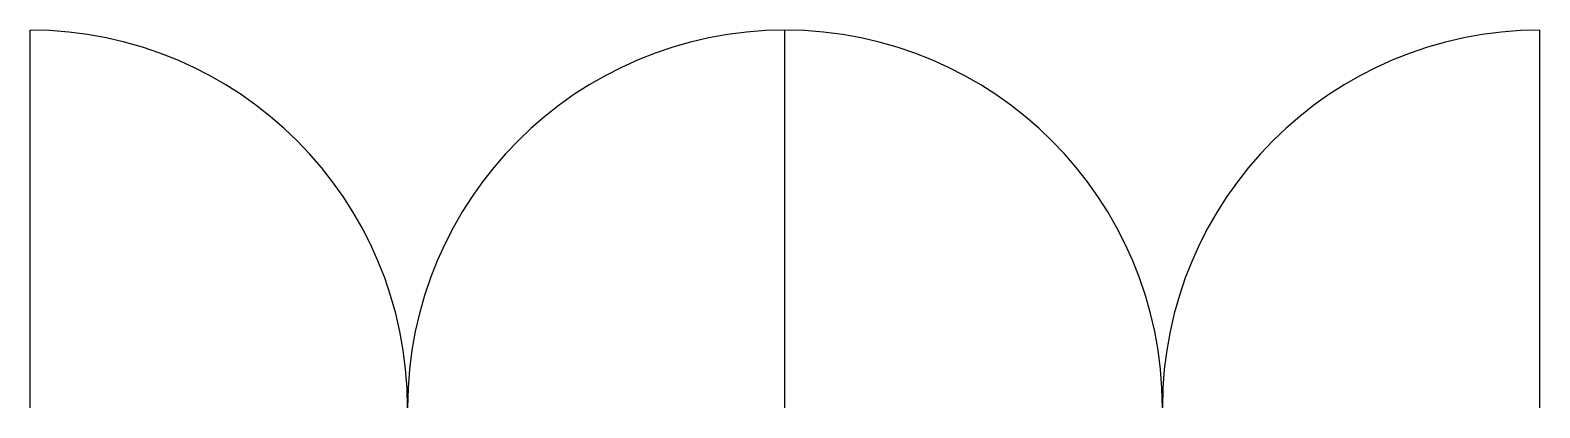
# Model space of a CAD drawing. Extents: x 11459 to 12459, y 7870 to 8120.
import ezdxf

# ---------------------------------------------------------------- set-up
doc = ezdxf.new("R2010")
doc.units = 0
doc.header["$LTSCALE"] = 100
doc.header["$MEASUREMENT"] = 0
doc.layers.get('0').update_dxf_attribs({"linetype": 'CONTINUOUS'})

msp = doc.modelspace()

# ---------------------------------------------------------------- linework, layer by layer
at = {"color": 11}
for p, q in [((11458.9, 7870), (11458.9, 8120)), ((11958.9, 7870), (11958.9, 8120)), ((12458.9, 7870), (12458.9, 8120))]:
    msp.add_line(p, q, dxfattribs=at)
at = {"color": 3}
for centre, start, end in [((11458.9, 7870), 0, 90), ((11958.9, 7870), 0, 180), ((12458.9, 7870), 90, 180)]:
    msp.add_arc(centre, 250, start, end, dxfattribs=at)

doc.saveas('drawing.dxf')
